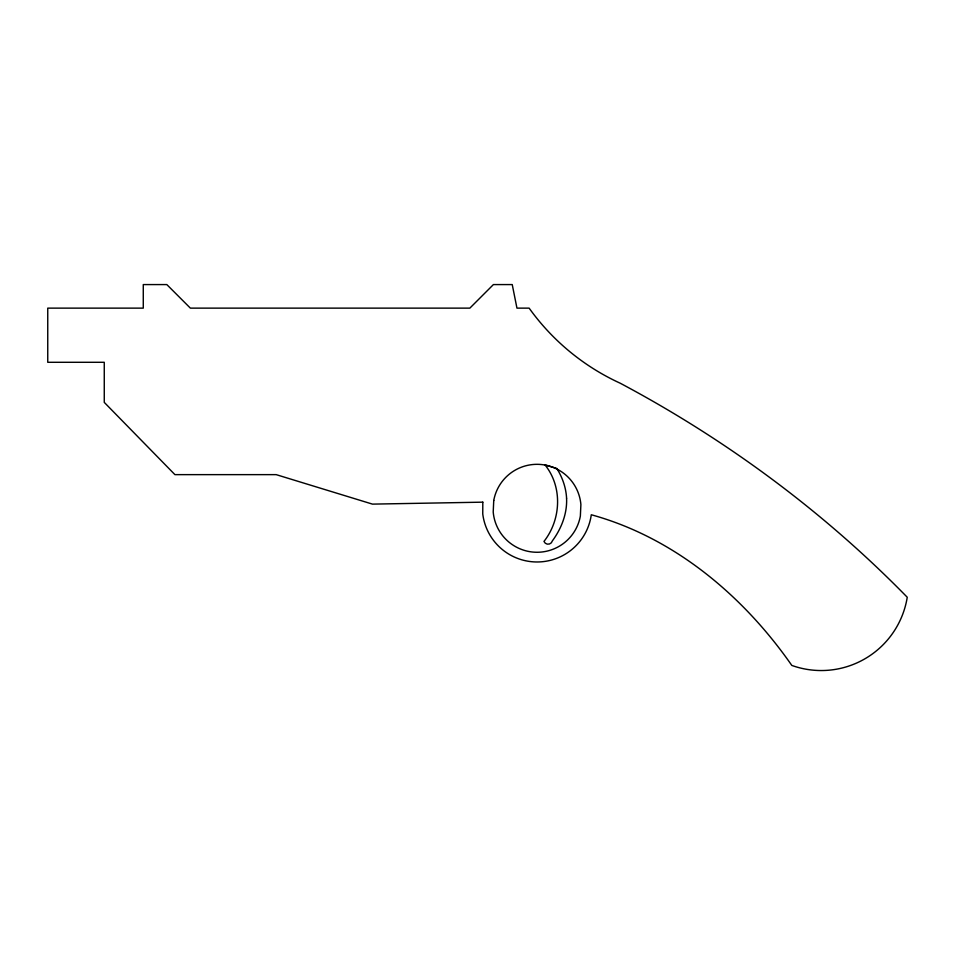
<?xml version="1.0" encoding="UTF-8"?>
<svg xmlns="http://www.w3.org/2000/svg" width="955" height="955" viewBox="0 0 955 955"><rect width="100%" height="100%" fill="white"/><g stroke="black" fill="none" stroke-linecap="round" stroke-linejoin="round"><path stroke-width="1.43" d="M482.812 502.163L482.752 513.957A54.733 54.733 0 0 0 591.288 514.757C674.194 537.534 743.312 595.777 791.802 665.42A87.12 87.12 0 0 0 907.25 597.257C823.508 511.522 726.003 439.491 620.249 383.23A229.618 229.618 0 0 1 529.13 308.131L516.953 308.131L512.238 284.578L493.401 284.578L469.86 308.131L190.367 308.131L166.815 284.578L143.274 284.578L143.274 308.131L47.75 308.131L47.75 362.291L104.262 362.291L104.262 402.377L174.92 474.635L276.174 474.635L372.474 504.121L482.812 502.163M566.578 498.212C567.306 513.599 561.397 528.616 552.372 540.876A4.417 4.417 0 0 1 543.98 541.425C561.11 519.627 562.71 486.955 545.054 464.966L556.801 468.439C562.423 477.381 566.029 487.623 566.578 498.212M493.747 500.516L493.21 511.999A44.002 44.002 0 0 0 580.365 516.022L580.891 504.55A44.002 44.002 0 0 0 493.747 500.516"/></g></svg>
